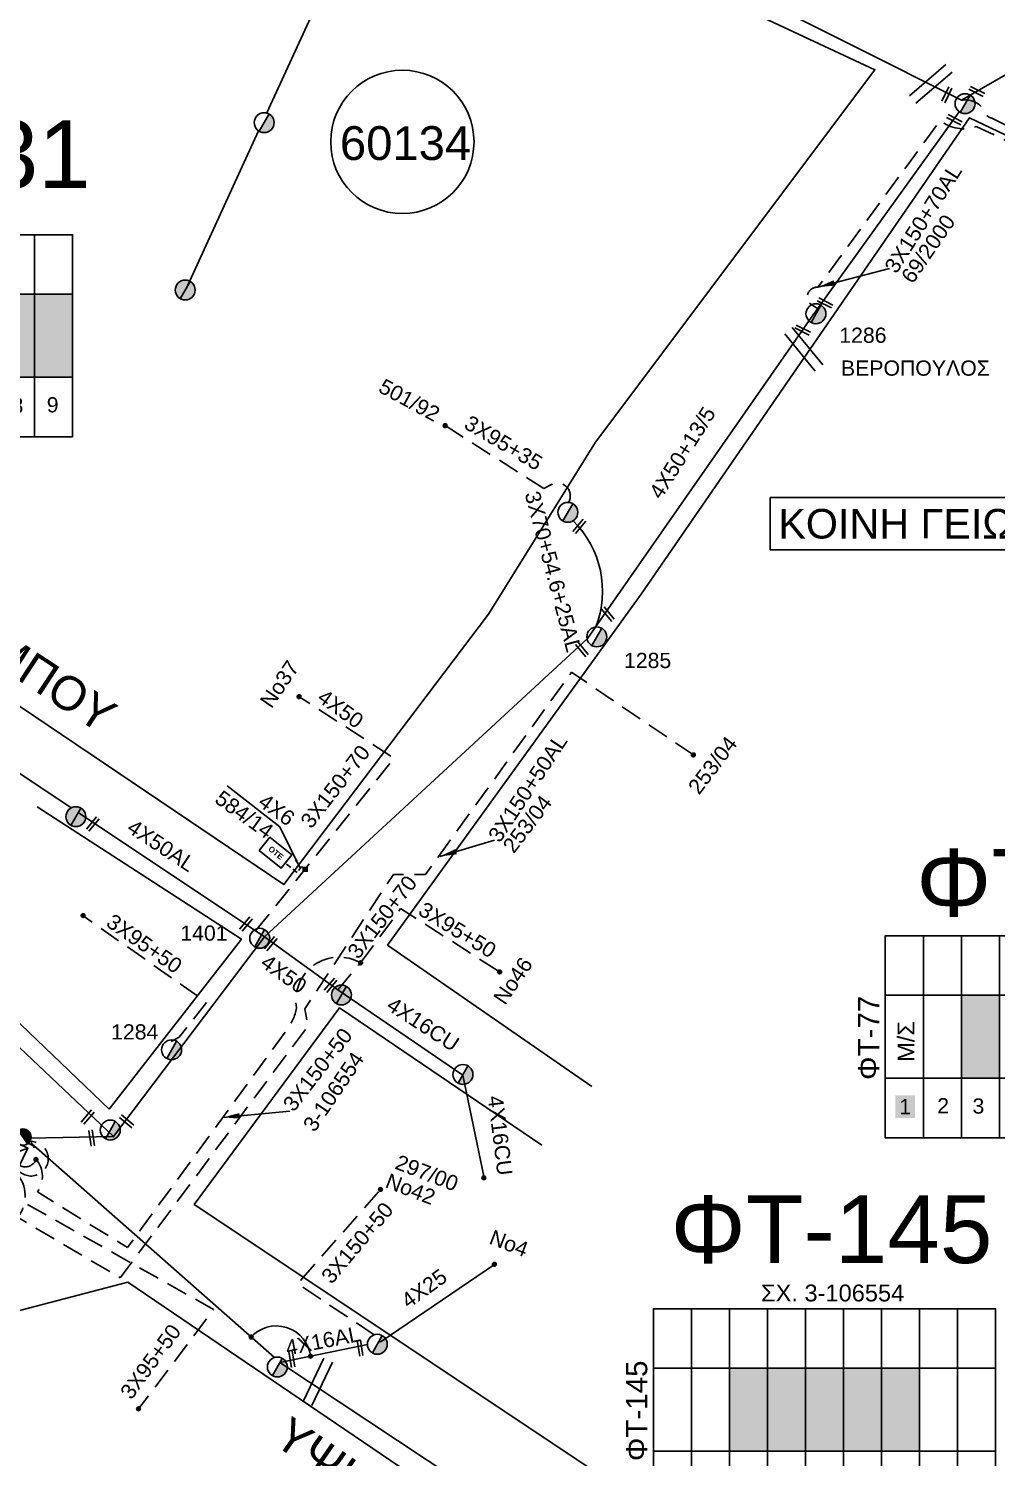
# Model space of a CAD drawing. Header units: millimetres. Extents: x 5010 to 7184, y -101 to 935.
# Drawn here: x 6270.6 to 6385.2, y 369.7 to 538.8 of the extents above; entities that cross this region are included whole.
import ezdxf
from ezdxf.enums import TextEntityAlignment as Align

# ---------------------------------------------------------------- set-up
doc = ezdxf.new("R2010")
doc.units = ezdxf.units.MM
doc.linetypes.add('DASHED', pattern=[19.05, 12.7, -6.35])
for name, color, linetype in [('Pillar OTE', 7, 'Continuous'), ('Ασφαλειοκιβώτια Χ.Τ 9 αναχωρήσεων', 7, 'Continuous'), ('Γέφυρες Εναερίου Δικτύου', 7, 'Continuous'), ('Γυμνά εναέρια ΧΤ (3Φ)   4x16AL', 7, 'Continuous'), ('Γυμνά εναέρια ΧΤ (3Φ)   4x16CU', 7, 'Continuous'), ('Γυμνά εναέρια ΧΤ (3Φ)   4x50AL', 7, 'Continuous'), ('Γυμνά εναέρια ΧΤ και ΦΟΠ (3Φ)   4x50+16AL', 7, 'Continuous'), ('Εναέρια παροχή ΧΤ 4x25', 7, 'SYN_LINE'), ('Επιγραφές - Σχήματα', 7, 'Continuous'), ('Καλώδια ΧΤ   3x150+50AL', 7, 'DASHED'), ('Καλώδια ΧΤ   3x150+50CU', 7, 'DASHED'), ('Καλώδια ΧΤ   3x150+70AL', 7, 'DASHED'), ('Καλώδια ΧΤ   3x95+35CU', 7, 'DASHED'), ('Καλώδια ΧΤ   3x95+50CU', 7, 'DASHED'), ('Καλώδια ΧΤ   4X50+13', 7, 'Continuous'), ('Καλώδια ΧΤ   4x50AL', 7, 'DASHED'), ('Μηχανική τομή', 7, 'Continuous'), ('Στύλος Ξύλινος', 7, 'Continuous'), ('Στύλος Ξύλινος @ 1', 7, 'Continuous'), ('Στύλος ΦΜ', 7, 'Continuous'), ('Στύλος ΦΜ @ 1', 7, 'Continuous'), ('Συνδέσεις', 7, 'Continuous'), ('Συνεστραμμένα ΧΤ   3x70+54.6+25AL', 7, 'SYN_LINE'), ('Τομή', 7, 'Continuous'), ('Υποσταθμός εναέριος 2 στύλων', 7, 'Continuous'), ('Υποσταθμός πόλεως', 7, 'Continuous'), ('Υπόβαθρο ΔΕΗ', 7, 'Continuous'), ('Υπόγεια καλώδια Παροχών ΧΤ   4x6', 7, 'DASHED')]:
    doc.layers.add(name, color=color, linetype=linetype)
doc.styles.get("Standard").update_dxf_attribs({"font": 'arial.ttf'})
doc.linetypes.add('SYN_LINE', pattern='A,0.5,-0.0001,["/\\/\\/\\/",Standard,S=0.1,R=0,X=0,Y=-0.05],-0.25', length=0.7501)
doc.dimstyles.new('ISO-25', dxfattribs={"dimtxt": 2.5, "dimasz": 2.5, "dimexe": 1.25, "dimexo": 0.625, "dimtad": 1, "dimtxsty": 'Standard', "dimcen": 2.5, "dimaunit": 2, "dimazin": 0, "dimtfac": 1, "dimtmove": 0, "dimatfit": 3, "dimfxl": 1, "dimarcsym": 0})

# ---------------------------------------------------------------- blocks, each defined once
blk = doc.blocks.new('ΑΣΦΑΛΕΙΟΚΙΒΩΤΙΟ ΥΠΟΣΤΑΘΜΟΥ 9 ΑΝΑΧΩΡΗΣΕΩΝ')
at = {"layer": 'Ασφαλειοκιβώτια Χ.Τ 9 αναχωρήσεων', "ltscale": 40}
for p, q in [((-23.8, 40.36), (24.02, 40.36)), ((-9.72, 40.36), (-9.72, -40.64)), ((9.94, 40.36), (9.94, -40.64)), ((-23.8, 31.36), (24.02, 31.36)), ((-23.8, 22.36), (24.02, 22.36)), ((-23.8, 13.36), (24.02, 13.36)), ((-23.8, 4.36), (24.02, 4.36)), ((-23.8, -4.64), (24.02, -4.64)), ((-23.8, -13.64), (24.02, -13.64)), ((-23.8, -22.64), (24.02, -22.64)), ((-23.8, -31.64), (24.02, -31.64))]:
    blk.add_line(p, q, dxfattribs=at)
at = {"layer": 'Ασφαλειοκιβώτια Χ.Τ 9 αναχωρήσεων'}
blk.add_lwpolyline([(-23.8, -40.64), (24.02, -40.64), (24.02, 40.36), (-23.8, 40.36)], close=True, dxfattribs=at)
for s, p in [('1', (-18.22, 37.06)), ('2', (-18.02, 28.07)), ('3', (-18.09, 19.73)), ('4', (-17.94, 9.66)), ('5', (-18.55, 0.71)), ('6', (-18.4, -7.35)), ('7', (-18.34, -16.37)), ('8', (-18.19, -26.2)), ('9', (-18.02, -34.53))]:
    blk.add_text(s, height=3.6, rotation=270, dxfattribs=at).set_placement(p)
at = {"layer": 'Ασφαλειοκιβώτια Χ.Τ 9 αναχωρήσεων', "ltscale": 40}
for tag, height, p in [('ΟΝΟΜΑ', 5, (-0.16, 44.31)), ('ΚΕΙΜΕΝΟ 1', 2, (17.06, 35.59)), ('ΚΕΙΜΕΝΟ 2', 2, (17.06, 26.88)), ('ΚΕΙΜΕΝΟ 3', 2, (17.06, 17.69)), ('ΚΕΙΜΕΝΟ 4', 2, (17.06, 8.71)), ('ΚΕΙΜΕΝΟ 5', 2, (17.06, -0.13)), ('ΚΕΙΜΕΝΟ 6', 2, (17.06, -9.05)), ('ΚΕΙΜΕΝΟ 7', 2, (17.06, -18.13)), ('ΚΕΙΜΕΝΟ 8', 2, (17.06, -26.85)), ('ΚΕΙΜΕΝΟ 9', 2, (17.06, -35.99)), ('ΣΧ', 2, (-0.1, -42.64))]:
    blk.add_attdef(tag, text='', height=height, dxfattribs=at).set_placement(p, align=Align.MIDDLE_CENTER)
blk = doc.blocks.new('ΥΠΟΣΤΑΘΜΟΣ ΕΝΑΕΡΙΟΣ ΕΠΙ 2 ΣΤΥΛΩΝ')
at = {"layer": 'Υποσταθμός εναέριος 2 στύλων', "linetype": 'Continuous'}
for points in [[(-11.97, -2.11, 0.574793), (-8.45, -0.07, 0.268822), (-9.64, 1.98)], [(9.68, -2.15, 0.574793), (13.19, -0.1, 0.268822), (12.01, 1.95)]]:
    blk.add_hatch(color=256, dxfattribs=at).paths.add_polyline_path(points)
for p, q in [((-11.97, -2.11), (-9.64, 1.98)), ((9.68, -2.15), (12.01, 1.95))]:
    blk.add_line(p, q, dxfattribs=at)
for centre in [(-10.81, -0.07), (10.84, -0.1)]:
    blk.add_circle(centre, 2.36, dxfattribs=at)
at = {"layer": 'Υποσταθμός πόλεως', "linetype": 'Continuous', "ltscale": 40}
blk.add_lwpolyline([(-8.57, 2.82), (8.57, 2.82), (8.57, -2.82), (-8.57, -2.82)], close=True, dxfattribs=at)
for points in [[(-5.75, 0), (-8.57, 2.82)], [(-8.57, -2.82), (-5.75, 0)], [(-5.75, 0), (5.75, 0)], [(5.75, 0), (8.57, 2.82)], [(8.57, -2.82), (5.75, 0)]]:
    blk.add_lwpolyline(points, dxfattribs=at)
at = {"layer": 'Υποσταθμός εναέριος 2 στύλων', "ltscale": 40, "flags": 1}
for tag, p in [('ΜΕΤΑΣΧΗΜΑΤΙΣΜΟΣ', (14.09, 2.51)), ('ΙΣΧΥΣ', (14.07, -0.28)), ('ΑΡΙΘΜΟΣ', (14.19, -3))]:
    blk.add_attdef(tag, p, '', height=1.8, dxfattribs=at)
blk = doc.blocks.new('ΥΠΑΡΧΩΝ ΤΣΙΜΕΝΤΕΝΙΟΣ ΣΤΥΛΟΣ')
at = {"layer": 'Στύλος ΦΜ'}
blk.add_hatch(color=256, dxfattribs=at).paths.add_polyline_path([(-1.29, -2.28, 0.574793), (2.62, 0, 0.268822), (1.3, 2.27)])
blk.add_line((-1.29, -2.28), (1.3, 2.27), dxfattribs=at)
blk.add_circle((0, 0), 2.62, dxfattribs=at)
at = {"layer": 'Στύλος ΦΜ', "flags": 4}
for tag, p in [('ΑΡΙΘΜΟΣ', (-4.68, 8.05)), ('ΤΥΠΟΣ', (-4.91, 3.03))]:
    blk.add_attdef(tag, p, '', height=4, dxfattribs=at)
blk = doc.blocks.new('ΤΟΜΗ')
at = {"layer": 'Τομή', "ltscale": 40}
for p, q in [((-5.68, 0), (5.68, 0)), ((5.68, -2.33), (-5.68, -2.33))]:
    blk.add_line(p, q, dxfattribs=at)
blk = doc.blocks.new('ΥΠΑΡΧΩΝ ΞΥΛΙΝΟΣ ΣΤΥΛΟΣ')
at = {"layer": 'Στύλος Ξύλινος'}
h = blk.add_hatch(color=7, dxfattribs=at)
h.paths.add_polyline_path([(-2.62, 0, 0.270008), (-1.29, -2.28), (1.3, 2.27, 0.576266)])
h.paths.add_polyline_path([(-1.29, -2.28, 0.574793), (2.62, 0, 0.268822), (1.3, 2.27)])
at = {"layer": 'Στύλος Ξύλινος', "color": 7}
blk.add_line((-1.29, -2.28), (1.3, 2.27), dxfattribs=at)
blk.add_circle((0, 0), 2.62, dxfattribs=at)
at = {"layer": 'Στύλος Ξύλινος', "flags": 4}
for tag, p in [('ΑΡΙΘΜΟΣ', (-4.91, 8.6)), ('ΤΥΠΟΣ', (-4.85, 3.39))]:
    blk.add_attdef(tag, p, '', height=4, dxfattribs=at)
blk = doc.blocks.new('ΜΗΧΑΝΙΚΗ ΤΟΜΗ')
at = {"layer": 'Μηχανική τομή', "ltscale": 40}
for p, q in [((-1.89, 0.78), (1.89, 0.78)), ((1.89, 0), (-1.89, 0))]:
    blk.add_line(p, q, dxfattribs=at)
blk = doc.blocks.new('_ΣΥΝΔΕΣΗ')
at = {"layer": 'Συνδέσεις', "linetype": 'SYN_LINE', "ltscale": 40}
blk.add_hatch(color=256, dxfattribs=at).paths.add_polyline_path([(0.5, -0.01, 1), (-0.5, -0.01, 1)])
at = {"layer": 'Συνδέσεις'}
blk.add_circle((0, -0.01), 0.5, dxfattribs=at)
blk = doc.blocks.new('PILLAR ΟΤΕ')
at = {"layer": 'Pillar OTE', "ltscale": 40}
blk.add_lwpolyline([(-3.31, 2.02), (3.39, 2.02), (3.39, -1.99), (-3.31, -1.99)], close=True, dxfattribs=at)
at = {"layer": 'Pillar OTE', "insert": (-1.81, 0.71), "char_height": 1.3575, "width": 109.961, "attachment_point": 1}
blk.add_mtext('{\\fArial|b1|i0|c161|p34;OTE}', dxfattribs=at)
blk = doc.blocks.new('TSONTA XT1')
at = {"ltscale": 40}
h = blk.add_hatch(color=256, dxfattribs=at)
h.dxf.hatch_style = 1
h.paths.add_polyline_path([(595.96, 2487.66), (597.07, 2488.77), (595.96, 2489.87), (594.85, 2488.77)])
blk.add_lwpolyline([(594.85, 2488.77), (595.96, 2489.87), (597.07, 2488.77), (595.96, 2487.66)], close=True, dxfattribs=at)

msp = doc.modelspace()

# ---------------------------------------------------------------- hatches: boundary and pattern name
at = {"layer": 'Ασφαλειοκιβώτια Χ.Τ 9 αναχωρήσεων'}
for color, points in [(62, [(6266.85, 507.37), (6266.85, 497.54), (6271.35, 497.54), (6271.35, 507.37)]), (85, [(6271.35, 507.37), (6271.35, 497.54), (6275.85, 497.54), (6275.85, 507.37)]), (151, [(6381.04, 424.4), (6381.04, 414.58), (6385.54, 414.58), (6385.54, 424.4)]), (2, [(6373.24, 409.87), (6375.54, 409.87), (6375.54, 412.58), (6373.24, 412.58)]), (27, [(6353.59, 380.26), (6353.59, 370.44), (6358.09, 370.44), (6358.09, 380.26)]), (30, [(6358.09, 380.26), (6358.09, 370.44), (6362.59, 370.44), (6362.59, 380.26)]), (62, [(6362.59, 380.26), (6362.59, 370.44), (6367.09, 370.44), (6367.09, 380.26)]), (173, [(6367.09, 380.26), (6367.09, 370.44), (6371.59, 370.44), (6371.59, 380.26)]), (133, [(6371.59, 380.26), (6371.59, 370.44), (6376.09, 370.44), (6376.09, 380.26)])]:
    msp.add_hatch(color=color, dxfattribs=at).paths.add_polyline_path(points)

# ---------------------------------------------------------------- linework, layer by layer
at = {"layer": 'Γέφυρες Εναερίου Δικτύου', "color": 85, "linetype": 'DASHED', "ltscale": 0.2}
msp.add_line((6363.07, 506.33), (6364.04, 505.64), dxfattribs=at)
at = {"layer": 'Γέφυρες Εναερίου Δικτύου', "color": 62, "flags": 128}
msp.add_lwpolyline([(6431.3, 596.09), (6427.41, 587.48), (6414.9, 565.18), (6399.29, 540.83), (6381.05, 530.32)], dxfattribs=at)
at = {"layer": 'Γυμνά εναέρια ΧΤ (3Φ)   4x16AL', "color": 6, "linetype": 'Continuous', "ltscale": 20, "flags": 128}
msp.add_lwpolyline([(6300.39, 380.95), (6310.74, 383.08)], dxfattribs=at)
at = {"layer": 'Γυμνά εναέρια ΧΤ (3Φ)   4x16CU', "color": 6, "linetype": 'SYN_LINE', "ltscale": 20, "flags": 128}
msp.add_lwpolyline([(6307.23, 425.06), (6322.03, 414.93), (6324.55, 402.78)], dxfattribs=at)
at = {"layer": 'Γυμνά εναέρια ΧΤ (3Φ)   4x50AL', "color": 151, "flags": 128}
for points in [[(6298.55, 431.33), (6307.23, 425.06)], [(6280.71, 407.67), (6259.24, 427.97)]]:
    msp.add_lwpolyline(points, dxfattribs=at)
at = {"layer": 'Γυμνά εναέρια ΧΤ και ΦΟΠ (3Φ)   4x50+16AL', "color": 62, "flags": 128}
msp.add_lwpolyline([(6300.39, 380.95), (6345.67, 350.93)], dxfattribs=at)
at = {"layer": 'Εναέρια παροχή ΧΤ 4x25', "color": 1, "linetype": 'SYN_LINE', "ltscale": 20, "flags": 128}
for points in [[(6298.83, 528.82), (6308.29, 549.46)], [(6289.3, 508), (6297.87, 526.71)]]:
    msp.add_lwpolyline(points, dxfattribs=at)
at = {"layer": 'Εναέρια παροχή ΧΤ 4x25', "color": 6, "linetype": 'Continuous', "ltscale": 20, "flags": 128}
msp.add_lwpolyline([(6270.9, 406.93), (6299.73, 381.53)], dxfattribs=at)
at = {"layer": 'Εναέρια παροχή ΧΤ 4x25', "color": 6, "ltscale": 20, "flags": 128}
msp.add_lwpolyline([(6312.07, 383.36), (6312.37, 383.42), (6325.8, 392.55)], dxfattribs=at)
at = {"layer": 'Επιγραφές - Σχήματα', "color": 190}
msp.add_lwpolyline([(6358.42, 477.13), (6393.93, 477.13), (6393.93, 483.31), (6358.42, 483.31)], close=True, dxfattribs=at)
at = {"layer": 'Επιγραφές - Σχήματα', "linetype": 'Continuous', "ltscale": 0.2}
msp.add_circle((6314.88, 525.4), 8.48, dxfattribs=at)
at = {"layer": 'Επιγραφές - Σχήματα', "color": 151, "linetype": 'SYN_LINE', "ltscale": 10}
msp.add_arc((6326.94, 472.24), 11.63, 338.5557, 45.5745, dxfattribs=at)
at = {"layer": 'Επιγραφές - Σχήματα', "color": 151, "linetype": 'DASHED', "ltscale": 0.2}
msp.add_arc((6270.94, 405.05), 2.04, 218.836, 94.5241, dxfattribs=at)
at = {"layer": 'Επιγραφές - Σχήματα', "linetype": 'Continuous', "ltscale": 0.2}
msp.add_arc((6299.96, 381.18), 4.09, 5.5008, 139.6053, dxfattribs=at)
at = {"layer": 'Καλώδια ΧΤ   3x150+50AL', "color": 62, "linetype": 'DASHED', "ltscale": 0.2, "flags": 128}
msp.add_lwpolyline([(6349.32, 452.84), (6334.9, 462.63), (6317.63, 438.71), (6313.82, 438.71), (6303.33, 422.79), (6303.73, 420.8), (6281.5, 390.97), (6269.33, 398.13, 0.381831), (6269.16, 403.37, 0.365539)], format="xyb", dxfattribs=at)
at = {"layer": 'Καλώδια ΧΤ   3x150+50AL', "color": 6, "ltscale": 0.2, "flags": 128}
msp.add_lwpolyline([(6271.54, 404.96, -0.350957), (6271.69, 401.14), (6282.34, 394.54), (6301.21, 420.29, 0.108882), (6302.36, 422.89, -0.639203), (6309.94, 428.24), (6307.23, 425.06)], format="xyb", dxfattribs=at)
at = {"layer": 'Καλώδια ΧΤ   3x150+50AL', "color": 6, "ltscale": 0.2}
msp.add_arc((6270.25, 405.5), 1.4, 241.7941, 76.7515, dxfattribs=at)
at = {"layer": 'Καλώδια ΧΤ   3x150+50CU', "color": 6, "linetype": 'DASHED', "ltscale": 0.2, "flags": 128}
msp.add_lwpolyline([(6311.56, 384.22), (6302.48, 390.27), (6312.31, 401.41)], dxfattribs=at)
at = {"layer": 'Καλώδια ΧΤ   3x150+70AL', "color": 62, "linetype": 'DASHED', "ltscale": 0.2, "flags": 128}
msp.add_lwpolyline([(6381.05, 530.32, -0.353754), (6383.8, 528.93, 0.203499), (6384.55, 528.23), (6429.24, 506.81), (6430.48, 507.15), (6441.7, 502.17)], format="xyb", dxfattribs=at)
at = {"layer": 'Καλώδια ΧΤ   3x150+70AL', "color": 85, "linetype": 'DASHED', "ltscale": 0.2, "flags": 128}
msp.add_lwpolyline([(6442.94, 499.79), (6431.12, 506.15), (6430.06, 505.36, -0.29281), (6428.49, 505.25), (6382.81, 527.23, -0.275874), (6378.55, 527.96), (6364.07, 508.21, 0.653451), (6363.07, 506.33, 0.653451)], format="xyb", dxfattribs=at)
at = {"layer": 'Καλώδια ΧΤ   3x150+70AL', "color": 85, "linetype": 'Continuous', "ltscale": 0.2, "flags": 128}
msp.add_lwpolyline([(6380.79, 528.96), (6363.32, 504.65)], dxfattribs=at)
at = {"layer": 'Καλώδια ΧΤ   3x95+35CU', "color": 151, "linetype": 'DASHED', "ltscale": 0.2}
msp.add_lwpolyline([(6319.94, 491.82), (6331.61, 484.36), (6332.54, 484.84, -0.755075), (6334.55, 482.73, 1.272285)], format="xyb", dxfattribs=at)
at = {"layer": 'Καλώδια ΧΤ   3x95+50CU', "color": 6, "linetype": 'DASHED', "ltscale": 0.2, "flags": 128}
msp.add_lwpolyline([(6309.94, 428.24), (6314.68, 434.66), (6326.39, 427.17)], dxfattribs=at)
at = {"layer": 'Καλώδια ΧΤ   3x95+50CU', "color": 151, "linetype": 'DASHED', "ltscale": 0.2, "flags": 128}
msp.add_lwpolyline([(6287.5, 418.94), (6288.47, 419.46), (6291.72, 423.55), (6277.11, 433.81)], dxfattribs=at)
at = {"layer": 'Καλώδια ΧΤ   3x95+50CU', "color": 2, "linetype": 'DASHED', "ltscale": 0.2, "flags": 128}
msp.add_lwpolyline([(6268.79, 402.61, -0.322793), (6269.37, 400.73, 0.310262), (6269.52, 400.2), (6292.54, 387.22), (6283.67, 375.44)], format="xyb", dxfattribs=at)
at = {"layer": 'Καλώδια ΧΤ   4X50+13', "color": 151, "flags": 128}
msp.add_lwpolyline([(6363.32, 504.65), (6336.8, 466.61), (6298.55, 431.33), (6280.71, 407.67), (6270.68, 407.49)], dxfattribs=at)
at = {"layer": 'Καλώδια ΧΤ   4x50AL', "color": 151, "linetype": 'DASHED', "ltscale": 0.2, "flags": 128}
msp.add_lwpolyline([(6297.51, 432.02), (6313.91, 452.46), (6302.65, 459.74)], dxfattribs=at)
at = {"layer": 'Καλώδια ΧΤ   4x50AL', "color": 151, "linetype": 'SYN_LINE', "ltscale": 20, "flags": 128}
msp.add_lwpolyline([(6298.55, 431.33), (6276.53, 446.04)], dxfattribs=at)
at = {"layer": 'Συνεστραμμένα ΧΤ   3x70+54.6+25AL', "color": 1, "linetype": 'SYN_LINE', "ltscale": 20, "flags": 128}
msp.add_lwpolyline([(6355.01, 543.42), (6381.05, 530.32)], dxfattribs=at)
at = {"layer": 'Συνεστραμμένα ΧΤ   3x70+54.6+25AL', "color": 151, "linetype": 'SYN_LINE', "ltscale": 20, "flags": 128}
msp.add_lwpolyline([(6275.7, 446.59), (6254, 461.08)], dxfattribs=at)
at = {"layer": 'Υπόβαθρο ΔΕΗ', "flags": 128}
for points in [[(6280.17, 410.94), (6224.05, 464.7), (6200.95, 487.15), (6223.49, 518.78), (6240.44, 546.77), (6266, 583.42), (6305.26, 564.59), (6370.81, 533.94), (6337.75, 489.86), (6325.08, 469.52), (6300.85, 437.53), (6276.81, 453.72)], [(6280.17, 410.94), (6224.05, 464.7), (6200.95, 487.15), (6223.49, 518.78), (6240.44, 546.77), (6266, 583.42), (6305.26, 564.59), (6370.81, 533.94), (6337.75, 489.86), (6325.08, 469.52), (6300.85, 437.53), (6254.84, 468.52)], [(6470.62, 486.04), (6382, 528.26), (6343.15, 471.88), (6313.14, 430.34), (6337.32, 413.59)], [(6470.62, 486.04), (6382, 528.26), (6343.15, 471.88), (6313.14, 430.34), (6337.32, 413.59)], [(6331.38, 406.67), (6307.45, 422.92), (6290.26, 399.66), (6370.22, 346.36), (6397.86, 359.33), (6424.4, 405.21), (6470.62, 486.04)], [(6331.38, 406.67), (6307.45, 422.92), (6290.26, 399.66), (6370.22, 346.36), (6397.86, 359.33), (6424.4, 405.21), (6470.62, 486.04)], [(6300.38, 444.34), (6294.13, 449.19)], [(6280.17, 410.94), (6295.84, 431.05), (6271.67, 446.69)], [(6280.17, 410.94), (6295.84, 431.05), (6271.67, 446.69)], [(6195.84, 367.8), (6282.4, 390.46), (6356.37, 340.22)], [(6195.84, 367.8), (6282.4, 390.46), (6356.37, 340.22)]]:
    msp.add_lwpolyline(points, dxfattribs=at)
at = {"layer": 'Υπόγεια καλώδια Παροχών ΧΤ   4x6', "color": 151, "linetype": 'DASHED', "ltscale": 0.05}
msp.add_lwpolyline([(6303.12, 439.53), (6303, 439.65), (6302.42, 438.93), (6301.04, 440.05)], dxfattribs=at)

# ---------------------------------------------------------------- block references
at = {"layer": 'Pillar OTE', "xscale": 0.5, "yscale": 0.5, "zscale": 0.5, "rotation": 321.2540523013498}
msp.add_blockref('PILLAR ΟΤΕ', (6299.85, 441.29), dxfattribs=at)
at = {"layer": 'Ασφαλειοκιβώτια Χ.Τ 9 αναχωρήσεων', "xscale": 0.5, "yscale": 0.5, "zscale": 0.5, "rotation": 90}
for p, values in [((6255.53, 502.4), {'ΟΝΟΜΑ': 'ΦΤ-131'}), ((6392.22, 419.44), {'ΟΝΟΜΑ': 'ΦΤ-77'}), ((6364.77, 375.3), {'ΟΝΟΜΑ': 'ΦΤ-145'})]:
    msp.add_blockref('ΑΣΦΑΛΕΙΟΚΙΒΩΤΙΟ ΥΠΟΣΤΑΘΜΟΥ 9 ΑΝΑΧΩΡΗΣΕΩΝ', p, dxfattribs=at).add_auto_attribs(values)
at = {"layer": 'Μηχανική τομή'}
for p, xscale, yscale, zscale, rotation in [((6379.14, 531.06), 0.4999999999999907, 0.4999999999999907, 0.4999999999999907, 244.3166677758635), ((6382.96, 531.54), 0.500000000000021, 0.500000000000021, 0.500000000000021, 153.0429611978871), ((6380.31, 528.21), 0.500000000000021, 0.500000000000021, 0.500000000000021, 153.0429611978871), ((6365, 506.52), 0.500000000000021, 0.500000000000021, 0.500000000000021, 153.0429611978871), ((6362.35, 503.3), 0.500000000000021, 0.500000000000021, 0.500000000000021, 153.0429611978871), ((6335.98, 479.77), 0.5000000000001078, 0.5000000000001078, 0.5000000000001078, 50.29139567145106), ((6339.06, 469.38), 0.5000000000000999, 0.5000000000000999, 0.5000000000000999, 309.6017503075244), ((6335.98, 465.2), 0.5000000000000999, 0.5000000000000999, 0.5000000000000999, 309.6017503075244), ((6278.39, 444.55), 0.5000000000001078, 0.5000000000001078, 0.5000000000001078, 50.29139567145106), ((6296.53, 432.72), 0.5000000000001078, 0.5000000000001078, 0.5000000000001078, 50.29139567145106), ((6299.45, 430.38), 0.5000000000001078, 0.5000000000001078, 0.5000000000001078, 50.29139567145106), ((6306.53, 425.47), 0.5000000000001078, 0.5000000000001078, 0.5000000000001078, 50.29139567145106), ((6277.79, 409.86), 0.5000000000001078, 0.5000000000001078, 0.5000000000001078, 50.29139567145106), ((6282.38, 409.63), 0.5000000000000461, 0.5000000000000461, 0.5000000000000461, 139.5964711938609), ((6278.3, 407.53), 0.5000000000000442, 0.5000000000000442, 0.5000000000000442, 99.00897721027165), ((6301.99, 381.35), 0.5000000000000442, 0.5000000000000442, 0.5000000000000442, 99.00897721027165), ((6310.07, 382.69), 0.5000000000000442, 0.5000000000000442, 0.5000000000000442, 99.00897721027165)]:
    msp.add_blockref('ΜΗΧΑΝΙΚΗ ΤΟΜΗ', p, dxfattribs=dict(at, xscale=xscale, yscale=yscale, zscale=zscale, rotation=rotation))
at = {"layer": 'Στύλος Ξύλινος @ 1', "ltscale": 40, "xscale": 0.4499999999998181, "yscale": 0.4499999999998181, "zscale": 0.4499999999998181}
for p in [(6289.18, 507.87), (6276.24, 445.54), (6307.67, 424.44)]:
    msp.add_blockref('ΥΠΑΡΧΩΝ ΞΥΛΙΝΟΣ ΣΤΥΛΟΣ', p, dxfattribs=at)
at = {"layer": 'Στύλος ΦΜ @ 1', "ltscale": 40, "xscale": 0.4499999999998181, "yscale": 0.4499999999998181, "zscale": 0.4499999999998181}
for p in [(6381.48, 529.92), (6381.48, 529.92), (6298.53, 527.68), (6298.53, 527.68), (6334.47, 481.56), (6322.05, 415.03), (6322.05, 415.03), (6280.31, 408.45), (6280.31, 408.45), (6311.92, 383.1), (6311.92, 383.1), (6300.09, 380.41), (6300.09, 380.41)]:
    msp.add_blockref('ΥΠΑΡΧΩΝ ΤΣΙΜΕΝΤΕΝΙΟΣ ΣΤΥΛΟΣ', p, dxfattribs=at)
at = {"layer": 'Στύλος ΦΜ @ 1', "ltscale": 40}
ref = msp.add_blockref('ΥΠΑΡΧΩΝ ΤΣΙΜΕΝΤΕΝΙΟΣ ΣΤΥΛΟΣ', (6363.83, 505.06), dxfattribs=dict(at, xscale=0.4499999999998181, yscale=0.4499999999998181, zscale=0.4499999999998181))
ref.add_attrib('ΤΥΠΟΣ', '1286', (6366.59, 501.62), dxfattribs={"layer": 'Στύλος ΦΜ', "height": 1.8, "flags": 4})
ref = msp.add_blockref('ΥΠΑΡΧΩΝ ΤΣΙΜΕΝΤΕΝΙΟΣ ΣΤΥΛΟΣ', (6363.83, 505.06), dxfattribs=dict(at, xscale=0.4499999999998181, yscale=0.4499999999998181, zscale=0.4499999999998181))
ref.add_attrib('ΤΥΠΟΣ', '1286', (6366.59, 501.62), dxfattribs={"layer": 'Στύλος ΦΜ', "height": 1.8, "flags": 4})
ref = msp.add_blockref('ΥΠΑΡΧΩΝ ΤΣΙΜΕΝΤΕΝΙΟΣ ΣΤΥΛΟΣ', (6337.89, 466.82), dxfattribs=dict(at, xscale=0.4499999999998181, yscale=0.4499999999998181, zscale=0.4499999999998181))
ref.add_attrib('ΤΥΠΟΣ', '1285', (6341.11, 463.13), dxfattribs={"layer": 'Στύλος ΦΜ', "height": 1.8, "flags": 4})
ref = msp.add_blockref('ΥΠΑΡΧΩΝ ΤΣΙΜΕΝΤΕΝΙΟΣ ΣΤΥΛΟΣ', (6337.89, 466.82), dxfattribs=dict(at, xscale=0.4499999999998181, yscale=0.4499999999998181, zscale=0.4499999999998181))
ref.add_attrib('ΤΥΠΟΣ', '1285', (6341.11, 463.13), dxfattribs={"layer": 'Στύλος ΦΜ', "height": 1.8, "flags": 4})
ref = msp.add_blockref('ΥΠΑΡΧΩΝ ΤΣΙΜΕΝΤΕΝΙΟΣ ΣΤΥΛΟΣ', (6298, 431.15), dxfattribs=dict(at, xscale=0.4499999999998181, yscale=0.4499999999998181, zscale=0.4499999999998181))
ref.add_attrib('ΤΥΠΟΣ', '1401', (6288.6, 430.86), dxfattribs={"layer": 'Στύλος ΦΜ', "height": 1.8, "flags": 4})
ref = msp.add_blockref('ΥΠΑΡΧΩΝ ΤΣΙΜΕΝΤΕΝΙΟΣ ΣΤΥΛΟΣ', (6298, 431.15), dxfattribs=dict(at, xscale=0.4499999999998181, yscale=0.4499999999998181, zscale=0.4499999999998181))
ref.add_attrib('ΤΥΠΟΣ', '1401', (6288.6, 430.86), dxfattribs={"layer": 'Στύλος ΦΜ', "height": 1.8, "flags": 4})
ref = msp.add_blockref('ΥΠΑΡΧΩΝ ΤΣΙΜΕΝΤΕΝΙΟΣ ΣΤΥΛΟΣ', (6287.57, 417.95), dxfattribs=dict(at, xscale=0.4499999999998181, yscale=0.4499999999998181, zscale=0.4499999999998181))
ref.add_attrib('ΑΡΙΘΜΟΣ', '1284', (6280.41, 419.17), dxfattribs={"layer": 'Στύλος ΦΜ', "height": 1.8, "flags": 4})
at = {"layer": 'Συνδέσεις', "xscale": 0.4500000000000455, "yscale": 0.4500000000000455, "zscale": 0.4500000000000455}
for p in [(6319.94, 491.82), (6302.65, 459.75), (6349.32, 452.85), (6277.09, 433.84), (6309.94, 428.24), (6326.39, 427.17), (6271.52, 404.97), (6324.53, 402.8), (6312.29, 401.43), (6325.77, 392.57), (6296.98, 383.96), (6304.02, 381.7), (6283.65, 375.46)]:
    msp.add_blockref('_ΣΥΝΔΕΣΗ', p, dxfattribs=at)
at = {"layer": 'Συνδέσεις', "xscale": 0.3075184835441075, "yscale": 0.3075184835441075, "zscale": 0.3075184835441075, "rotation": 47.5493659530324}
msp.add_blockref('TSONTA XT1', (6744.39, -212.49), dxfattribs=at)
at = {"layer": 'Τομή'}
for p, xscale, yscale, zscale, rotation in [((6377.04, 532.7), 0.4999999999999664, 0.4999999999999664, 0.4999999999999664, 40.57708108153506), ((6377.04, 532.7), 0.4999999999999664, 0.4999999999999664, 0.4999999999999664, 40.57708108153506), ((6362.83, 501.22), 0.5000000000000401, 0.5000000000000401, 0.5000000000000401, 309.3132657150256), ((6362.83, 501.22), 0.5000000000000401, 0.5000000000000401, 0.5000000000000401, 309.3132657150256), ((6304.35, 378.91), 0.4999999999999461, 0.4999999999999461, 0.4999999999999461, 64.54477276330186), ((6304.35, 378.91), 0.4999999999999461, 0.4999999999999461, 0.4999999999999461, 64.54477276330186)]:
    msp.add_blockref('ΤΟΜΗ', p, dxfattribs=dict(at, xscale=xscale, yscale=yscale, zscale=zscale, rotation=rotation))
at = {"layer": 'Υποσταθμός εναέριος 2 στύλων', "lineweight": 30, "xscale": 0.4073122270481396, "yscale": 0.4073122270481396, "zscale": 0.4073122270481396, "rotation": 64.18216655545571}
msp.add_blockref('ΥΠΟΣΤΑΘΜΟΣ ΕΝΑΕΡΙΟΣ ΕΠΙ 2 ΣΤΥΛΩΝ', (6268.02, 403.66), dxfattribs=at)

# ---------------------------------------------------------------- texts
at = {"layer": 'Γυμνά εναέρια ΧΤ (3Φ)   4x16AL', "ltscale": 20}
msp.add_text('4X16AL', height=1.8, rotation=11.2351, dxfattribs=at).set_placement((6305.47, 383.52), align=Align.MIDDLE)
at = {"layer": 'Γυμνά εναέρια ΧΤ (3Φ)   4x16CU'}
for rotation, p in [(327.0767, (6317.34, 420.99)), (277.1317, (6326.46, 407.81))]:
    msp.add_text('4X16CU', height=1.8, rotation=rotation, dxfattribs=at).set_placement(p, align=Align.MIDDLE)
at = {"layer": 'Γυμνά εναέρια ΧΤ (3Φ)   4x50AL', "ltscale": 0.2}
msp.add_text('4X50', height=1.8, rotation=324.1882, dxfattribs=at).set_placement((6300.86, 426.94), align=Align.MIDDLE)
at = {"layer": 'Εναέρια παροχή ΧΤ 4x25', "ltscale": 20}
msp.add_text('4X25', height=1.8, rotation=35.7443, dxfattribs=at).set_placement((6317.45, 389.71), align=Align.MIDDLE)
at = {"layer": 'Επιγραφές - Σχήματα', "linetype": 'DASHED', "ltscale": 0.2}
msp.add_text('69/2000', height=1.8, rotation=55.4961, dxfattribs=at).set_placement((6377.08, 512.77), align=Align.MIDDLE)
at = {"layer": 'Επιγραφές - Σχήματα', "linetype": 'DASHED', "ltscale": 0.2, "char_height": 8, "width": 24.9768, "attachment_point": 1}
for s, insert in [('ΦΤ-131', (6239.89, 527.94)), ('ΦΤ-77', (6375.68, 441.72)), ('ΦΤ-145', (6346.61, 400.71))]:
    msp.add_mtext(s, dxfattribs=dict(at, insert=insert))
at = {"layer": 'Επιγραφές - Σχήματα', "linetype": 'Continuous', "ltscale": 0.2, "attachment_point": 1}
for s, insert, char_height, width in [('60134', (6307.49, 527.26), 4, 6.8539), ('ΣΧ. 3-106554', (6357.33, 390.17), 2, 17.7577)]:
    msp.add_mtext(s, dxfattribs=dict(at, insert=insert, char_height=char_height, width=width))
at = {"layer": 'Επιγραφές - Σχήματα', "color": 1, "linetype": 'Continuous', "ltscale": 0.2, "insert": (6366.79, 499.53), "char_height": 1.8, "width": 15.4346, "attachment_point": 1}
msp.add_mtext('ΒΕΡΟΠΟΥΛΟΣ', dxfattribs=at)
at = {"layer": 'Επιγραφές - Σχήματα', "linetype": 'DASHED', "ltscale": 0.2, "attachment_point": 1}
for s, insert, char_height, width, rotation in [('501/92', (6312.77, 497.47), 1.8, 10.8079, 331.4553), ('ΟΛΥΜΠΟΥ', (6257.53, 474.27), 4, 48.5909, 326.6933), ('Νο37', (6297.91, 459.25), 1.8, 10.8079, 55.8145), ('253/04', (6348.56, 449.12), 1.8, 10.8079, 52.8031), ('253/04', (6326.63, 442.16), 1.8, 10.8079, 52.8031), ('Νο46', (6325.54, 424.14), 1.8, 10.8079, 55.8145), ('Μ/Σ', (6373.49, 416.52), 2, 4.3439, 90), ('3-106554', (6303, 409.11), 1.8, 10.8079, 55.8145), ('297/00', (6314.52, 405.6), 1.8, 10.8079, 338.9785), ('Νο42', (6313.37, 403.39), 1.8, 10.8079, 338.9785), ('Νο4', (6325.67, 396.72), 1.8, 10.8079, 338.9785), ('ΥΨΗΛΑΝΤΟΥ', (6301.67, 374.72), 4, 48.5909, 325.3516)]:
    msp.add_mtext(s, dxfattribs=dict(at, insert=insert, char_height=char_height, width=width, rotation=rotation))
at = {"layer": 'Επιγραφές - Σχήματα', "color": 190, "insert": (6359.37, 481.96), "char_height": 3.5, "width": 35.1311, "attachment_point": 1}
msp.add_mtext('KOINH ΓΕΙΩΣΗ', dxfattribs=at)
at = {"layer": 'Καλώδια ΧΤ   3x150+50AL', "ltscale": 0.2}
for s, rotation, p in [('3X150+50AL', 56.3461, (6329.71, 448.93)), ('3X150+50', 52.1797, (6304.85, 415.61))]:
    msp.add_text(s, height=1.8, rotation=rotation, dxfattribs=at).set_placement(p, align=Align.MIDDLE)
at = {"layer": 'Καλώδια ΧΤ   3x150+50CU', "linetype": 'DASHED', "ltscale": 0.2}
msp.add_text('3X150+50', height=1.8, rotation=49.8722, dxfattribs=at).set_placement((6309.54, 395.11), align=Align.MIDDLE)
at = {"layer": 'Καλώδια ΧΤ   3x150+70AL', "ltscale": 0.2}
for s, rotation, p in [('3X150+70AL', 57.4402, (6376.52, 516.34)), ('3X150+70', 52.1797, (6306.93, 449.11)), ('3X150+70', 52.1797, (6312.49, 433.67))]:
    msp.add_text(s, height=1.8, rotation=rotation, dxfattribs=at).set_placement(p, align=Align.MIDDLE)
at = {"layer": 'Καλώδια ΧΤ   3x95+35CU', "linetype": 'DASHED', "ltscale": 0.2}
msp.add_text('3X95+35', height=1.8, rotation=329.3193, dxfattribs=at).set_placement((6326.86, 489.79), align=Align.MIDDLE)
at = {"layer": 'Καλώδια ΧΤ   3x95+50CU', "ltscale": 0.2}
for rotation, p in [(328.3489, (6321.41, 432.15)), (325.0037, (6284.35, 430.52)), (53.7944, (6285.08, 381.06))]:
    msp.add_text('3X95+50', height=1.8, rotation=rotation, dxfattribs=at).set_placement(p, align=Align.MIDDLE)
at = {"layer": 'Καλώδια ΧΤ   4X50+13'}
msp.add_text('4X50+13/5', height=1.8, rotation=57.5478, dxfattribs=at).set_placement((6347.98, 488.64), align=Align.MIDDLE)
at = {"layer": 'Καλώδια ΧΤ   4x50AL', "ltscale": 0.2}
for s, rotation, p in [('4X50', 324.1882, (6307.58, 458.32)), ('584/14', 324.1882, (6296.2, 445.83)), ('4Χ6', 324.1882, (6300.01, 446.37)), ('4X50AL', 326.4417, (6286.37, 442.13))]:
    msp.add_text(s, height=1.8, rotation=rotation, dxfattribs=at).set_placement(p, align=Align.MIDDLE)
at = {"layer": 'Συνεστραμμένα ΧΤ   3x70+54.6+25AL', "ltscale": 20}
msp.add_text('3X70+54.6+25AL', height=1.8, rotation=284.8598, dxfattribs=at).set_placement((6332.73, 474.54), align=Align.MIDDLE)

# ---------------------------------------------------------------- leaders
at = {"layer": 'Επιγραφές - Σχήματα', "ltscale": 40}
for points, override in [([(6364.07, 508.21), (6372.55, 510.41)], {"dimasz": 2, "dimtad": 0}), ([(6302.73, 439.52), (6300.38, 444.34)], {"dimasz": 1, "dimtad": 0}), ([(6319.33, 440.83), (6325.79, 442.77)], {"dimasz": 2, "dimtad": 0}), ([(6293.63, 409.95), (6301.55, 410.67)], {"dimasz": 2, "dimtad": 0})]:
    msp.add_leader(points, dimstyle='ISO-25', override=override, dxfattribs=at)

doc.saveas('drawing.dxf')
